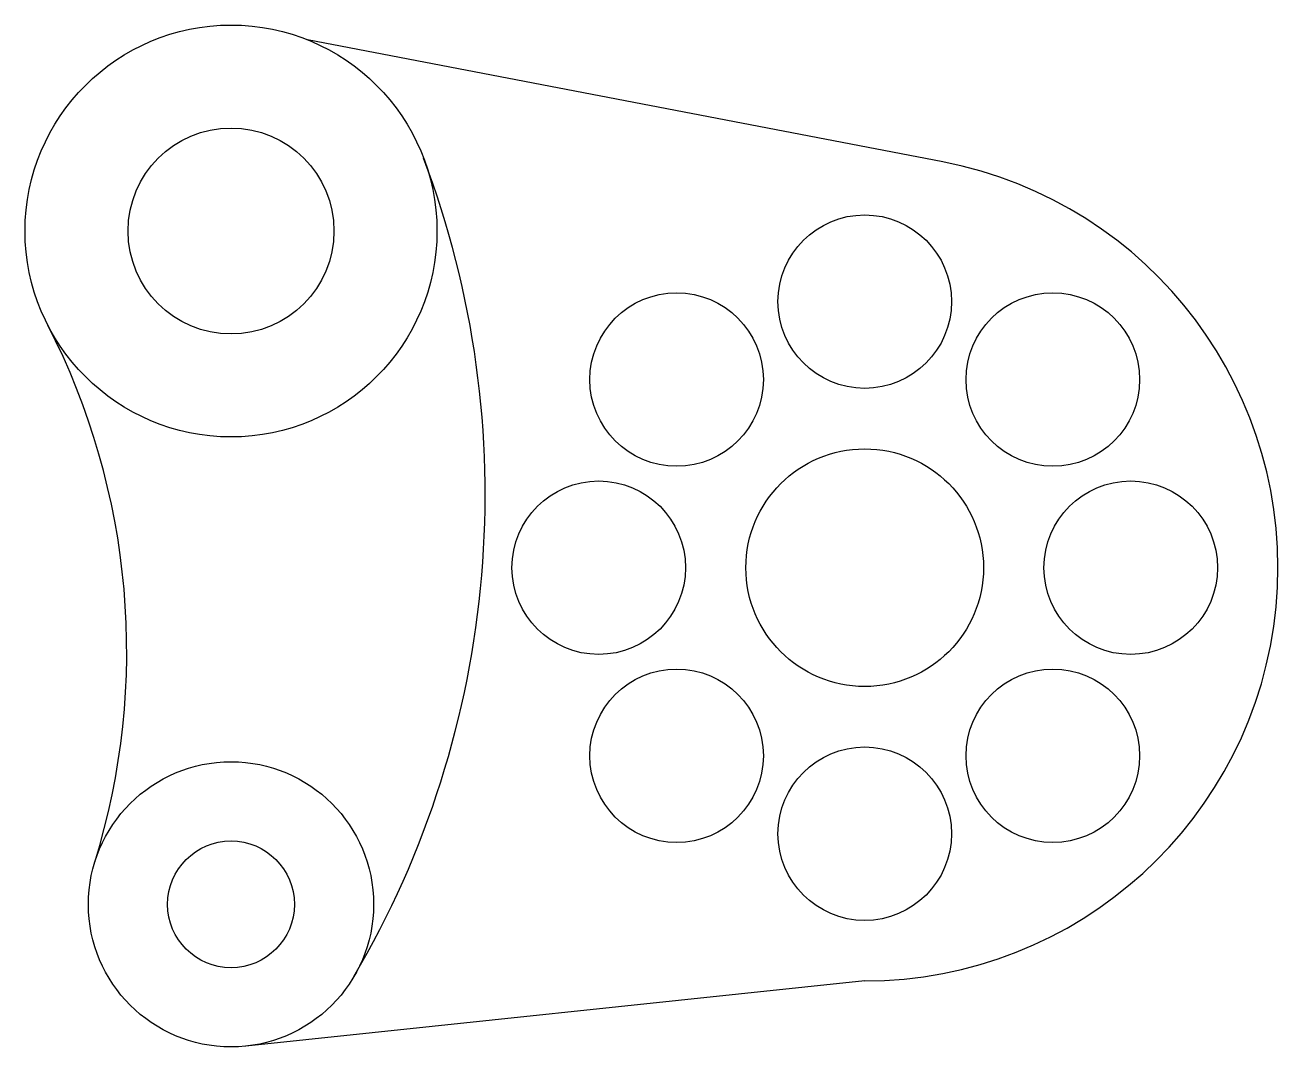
# Model space of a CAD drawing. Header units: millimetres. Extents: x 453 to 803, y 124 to 410.
import ezdxf

# ---------------------------------------------------------------- set-up
doc = ezdxf.new("R2010")
doc.units = ezdxf.units.MM
doc.header["$MEASUREMENT"] = 0

msp = doc.modelspace()

# ---------------------------------------------------------------- linework, layer by layer
for p, q in [((709.8, 371.61), (532.27, 405.74)), ((688, 142.77), (515.11, 124.54))]:
    msp.add_line(p, q)
for centre, radius in [((510.93, 352.3), 57.55), ((510.93, 352.3), 28.77), ((688, 332.56), 24.24), ((635.44, 310.79), 24.24), ((740.56, 310.79), 24.24), ((688, 258.23), 33.2), ((613.67, 258.23), 24.24), ((762.33, 258.23), 24.24), ((635.44, 205.67), 24.24), ((740.56, 205.67), 24.24), ((688, 183.9), 24.24), ((510.93, 164.16), 39.84), ((510.93, 164.16), 17.71)]:
    msp.add_circle(centre, radius)
for centre, radius, start, end in [((316.35, 278.64), 265.6, 329.5296, 20.7325), ((688, 258.23), 115.46, 270, 79.1182), ((282.59, 234.9), 199.2, 342.7876, 27.2099)]:
    msp.add_arc(centre, radius, start, end)

doc.saveas('drawing.dxf')
